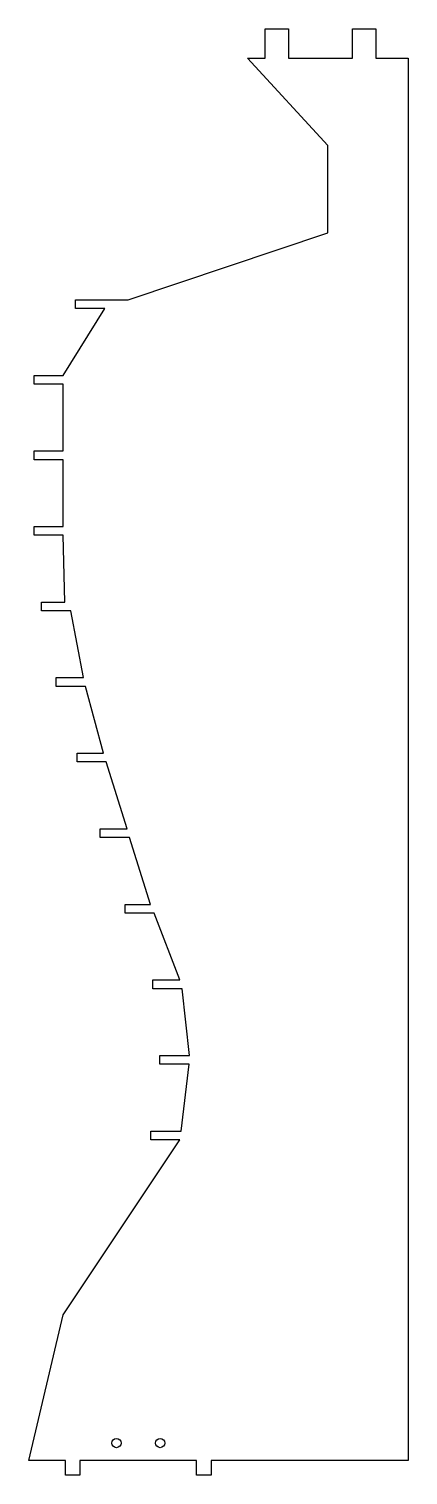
# Model space of a CAD drawing. Header units: metres. Extents: x -130 to 0, y -95 to 401.
import ezdxf

# ---------------------------------------------------------------- set-up
doc = ezdxf.new("R2010")
doc.units = ezdxf.units.M

msp = doc.modelspace()

# ---------------------------------------------------------------- linework, layer by layer
msp.add_lwpolyline([(-78.24, 20), (-88.24, 20), (-88.24, 23), (-77.84, 23), (-75.11, 45.93), (-85.11, 45.93), (-85.11, 48.93), (-74.98, 48.93), (-77.47, 71.86), (-87.47, 71.86), (-87.47, 74.86), (-78.21, 74.86), (-87.03, 97.78), (-97.03, 97.78), (-97.03, 100.78), (-88.3, 100.78), (-95.57, 123.71), (-105.57, 123.71), (-105.57, 126.71), (-96.31, 126.71), (-103.47, 149.64), (-113.47, 149.64), (-113.47, 152.64), (-104.43, 152.64), (-110.62, 175.57), (-120.62, 175.57), (-120.62, 178.57), (-111.27, 178.57), (-115.65, 201.49), (-125.65, 201.49), (-125.65, 204.49), (-117.72, 204.49), (-118.26, 227.42), (-128.26, 227.42), (-128.26, 230.42), (-118.26, 230.42), (-118.26, 253.35), (-128.26, 253.35), (-128.26, 256.35), (-118.26, 256.35), (-118.26, 279.28), (-128.26, 279.28), (-128.26, 282.28), (-118.26, 282.28), (-104, 305.21), (-114, 305.21), (-114, 308.21), (-95.93, 308.21), (-27.49, 331.13), (-27.49, 361.13), (-55, 391.13), (-49, 391.13), (-49, 401.13), (-41, 401.13), (-41, 391.13), (-19, 391.13), (-19, 401.13), (-11, 401.13), (-11, 391.13), (0, 391.13), (0, 331.13), (0, 0), (0, -90), (-67.5, -90), (-67.5, -95), (-72.5, -95), (-72.5, -90), (-112.5, -90), (-112.5, -95), (-117.5, -95), (-117.5, -90), (-130, -90), (-118.26, -40)], close=True)
for centre in [(-100, -84), (-85, -84)]:
    msp.add_circle(centre, 1.6)

doc.saveas('drawing.dxf')
